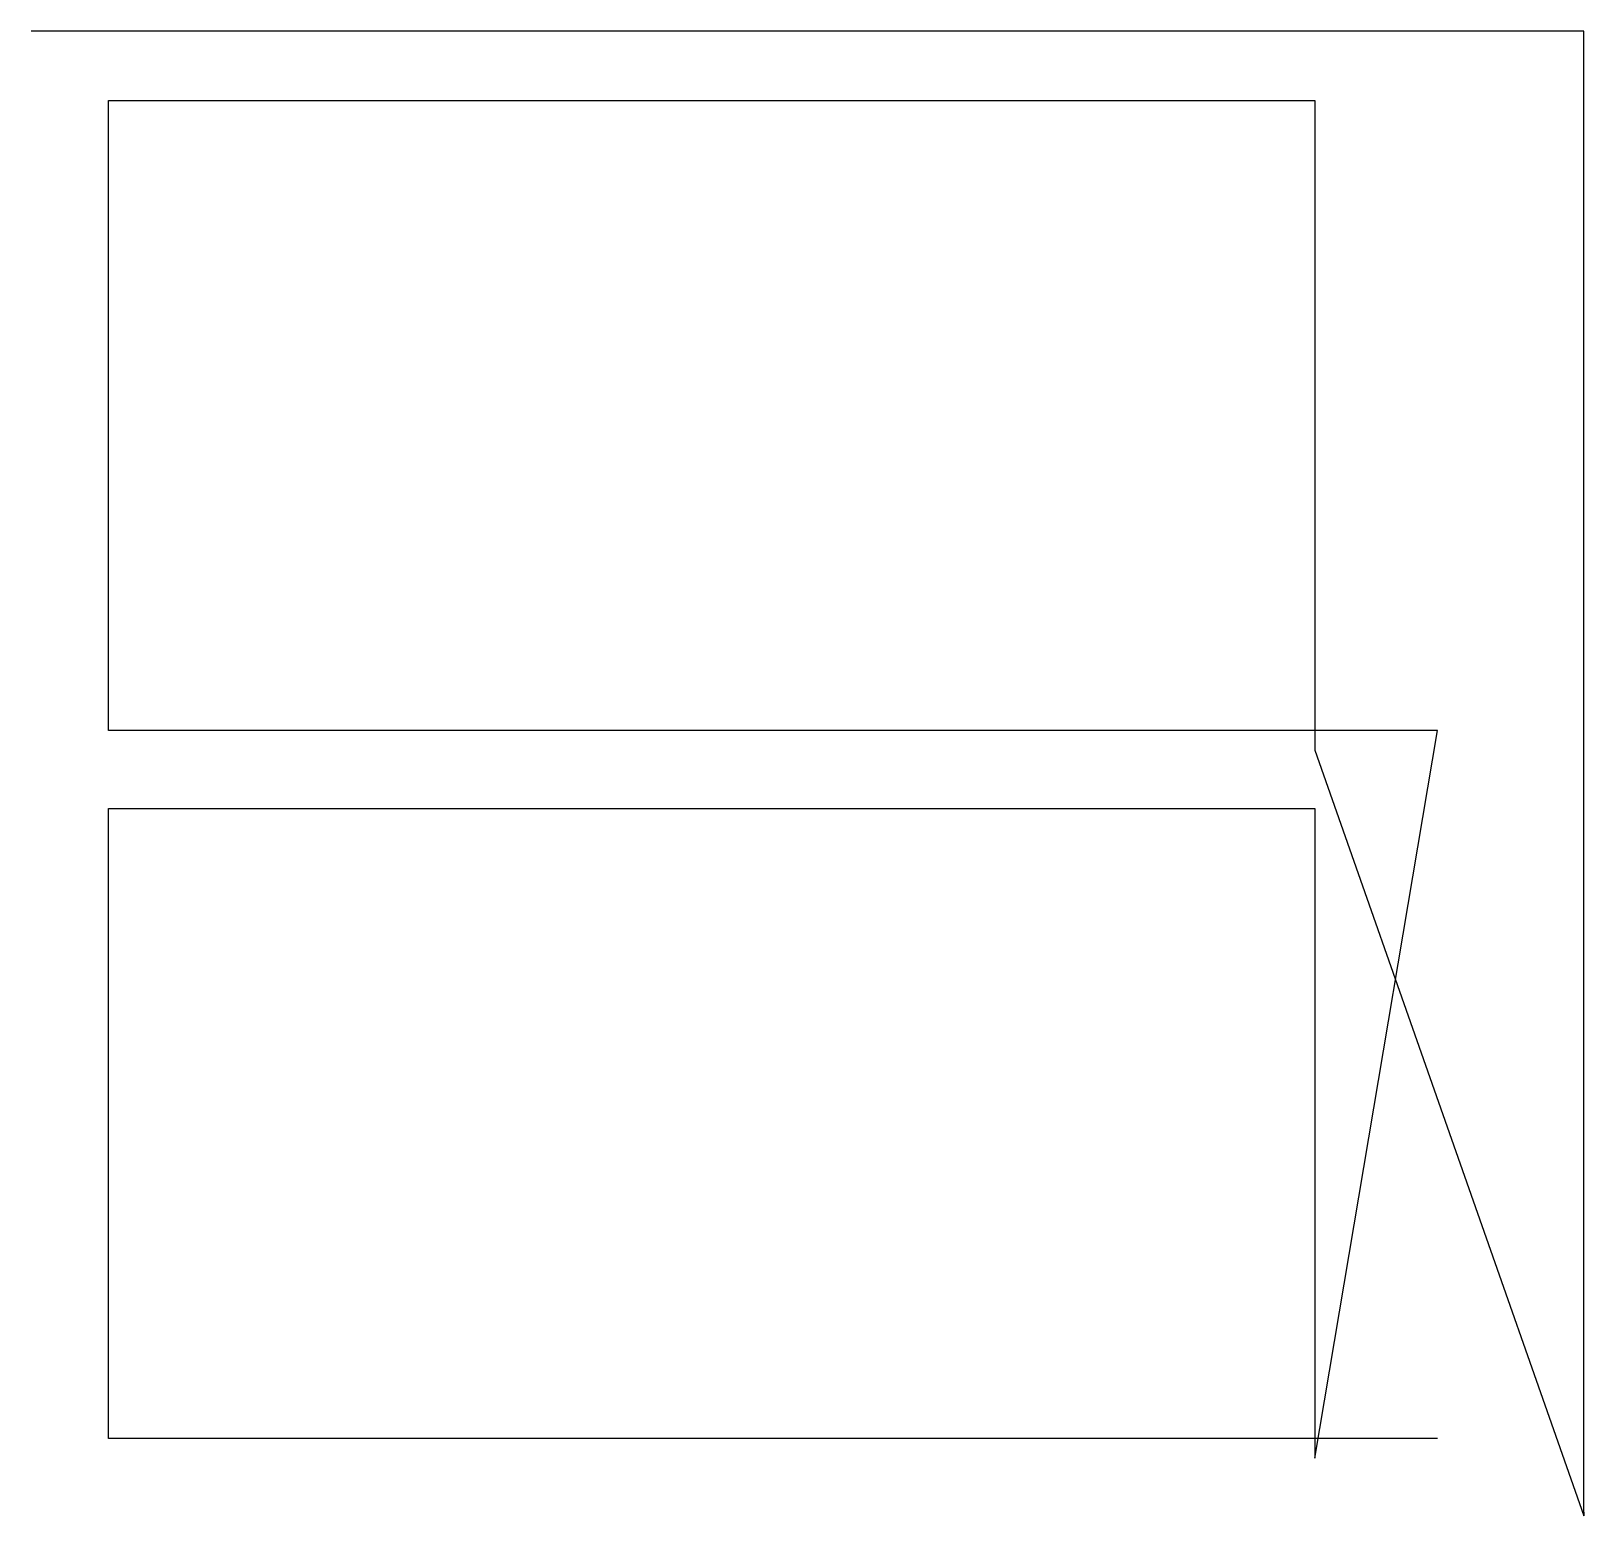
# Model space of a CAD drawing. Header units: metres. Extents: x 0 to 402, y 0 to 384.
import ezdxf

# ---------------------------------------------------------------- set-up
doc = ezdxf.new("R2010")
doc.units = ezdxf.units.M

msp = doc.modelspace()

# ---------------------------------------------------------------- linework, layer by layer
at = {"layer": 'TOOL_0'}
for p, q in [((1, 384.034), (0, 384.034)), ((401.549, 384.034), (1, 384.034)), ((401.549, 1.001), (401.549, 384.034)), ((20, 203.099), (20, 366.099)), ((20, 366.099), (332, 366.099)), ((332, 366.099), (332, 203.099)), ((332, 203.099), (20, 203.099)), ((332, 14.978), (363.64, 203.099)), ((363.64, 203.099), (332, 203.099)), ((332, 203.099), (332, 198.076)), ((332, 198.076), (401.549, 0.001)), ((20, 20.001), (20, 183.001)), ((20, 183.001), (332, 183.001)), ((332, 183.001), (332, 20.001)), ((332, 20.001), (20, 20.001)), ((363.64, 20.001), (332, 20.001)), ((332, 20.001), (332, 14.978)), ((401.549, 0.001), (401.549, 1.001)), ((401.549, 1.001), (401.549, 0.001)), ((401.549, 0.001), (401.549, 1.001))]:
    msp.add_line(p, q, dxfattribs=at)

doc.saveas('drawing.dxf')
